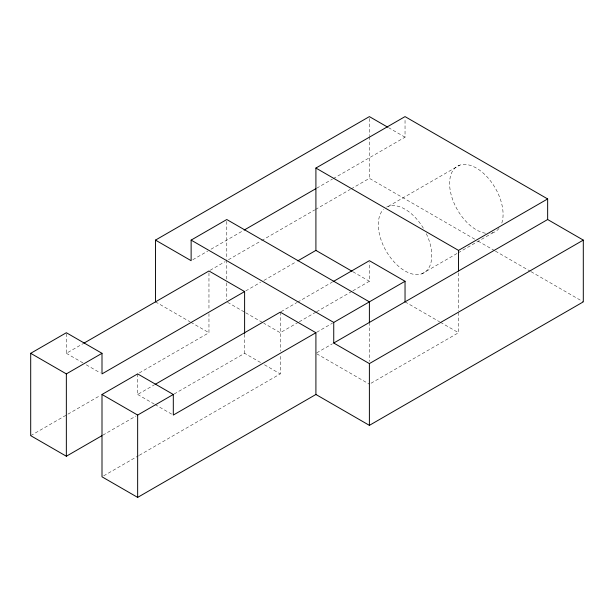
<?xml version="1.0" encoding="UTF-8"?>
<svg xmlns="http://www.w3.org/2000/svg" width="614" height="614" viewBox="0 0 614 614"><rect width="100%" height="100%" fill="white"/><g stroke="black" fill="none" stroke-linecap="round" stroke-linejoin="round"><path stroke-width="0.46" stroke-dasharray="3.07 2.3" d="M192.788 259.73L207.716 251.111M211.032 249.2L243.29 230.572M316.74 188.168L332.42 179.119M333.241 178.643L405.04 137.191L405.04 118.479M66.35 333.663L66.35 353.311L82.936 343.74M210.203 270.26L225.123 261.648M228.439 259.73L260.773 241.064M261.61 240.581L314.667 209.95M315.496 209.466L350.318 189.365M351.147 188.889L369.39 178.352L474.683 239.145M388.332 206.35L459.64 165.189M245.769 290.898L260.62 282.317M263.92 280.414L296.109 261.833M30.7 435.648L100.343 395.439M139.317 372.936L208.96 332.727L208.96 313.731M137.651 373.895L137.651 394.48L154.237 384.901M281.089 311.666L296.769 302.618M297.59 302.142L332.251 282.125M102.83 435.165L135.993 416.023M174.138 394.004L244.61 353.311L261.196 362.889M298.419 322.25L280.26 332.727L263.805 323.233M299.241 321.774L315.749 312.242M316.571 311.766L352.06 291.274M352.881 290.798L369.39 281.273L369.39 262.562M316.74 332.251L332.42 323.202M421.749 273.859L457.399 253.275M458.228 252.791L493.05 232.691M103.659 475.858L138.488 455.749M139.317 455.273L280.26 373.895L280.26 354.9M316.74 352.835L332.42 343.786M371.04 383.236L458.52 332.727L458.52 311.828M388.462 127.612L405.04 137.191M478.007 241.064L494.585 250.635M495.414 251.118L530.235 271.219M531.064 271.695L583.3 301.858M352.935 271.772L369.39 281.273M405.04 301.858L439.593 321.805M440.422 322.281L458.52 332.727M227.61 302.334L244.886 312.303M245.707 312.779L262.984 322.757M316.732 353.787L369.39 384.187M155.48 301.858L190.033 321.805M190.854 322.281L208.96 332.727M264.511 364.8L280.26 373.895M66.35 353.311L82.936 362.889M86.252 364.8L100.343 372.936M137.651 394.48L154.237 404.05M155.066 404.534L171.651 414.105M458.52 272.877L458.52 310.876M369.39 118.502L369.39 135.602M369.39 136.554L369.39 178.352M369.39 322.434L369.39 361.385M280.26 312.142L280.26 351.093M244.61 334.315L244.61 353.311M226.781 221.393L226.781 259.108M226.781 260.052L226.781 279.055M226.781 282.854L226.781 299.954M208.96 272.877L208.96 309.932M499.005 228.408A37.815 21.835 60 0 1 489.749 233.389M485.459 233.228A37.815 21.835 60 0 1 449.793 187.262A37.815 21.835 60 0 1 479.296 169.955A37.815 21.835 60 0 1 501.554 223.788M426.308 233.665A37.815 21.835 60 0 1 423.199 273.253A37.815 21.835 60 0 1 387.227 252.838A37.815 21.835 60 0 1 383.504 209.374M386.582 207.11A37.815 21.835 60 0 1 423.79 228.915"/><path stroke-width="0.92" d="M155.48 301.858L155.48 240.105L369.39 116.606L387.634 127.136M155.48 240.105L191.131 260.689L191.131 240.105L226.781 219.52L369.39 301.85L369.39 322.434M352.114 271.296L315.911 250.397L315.911 168.059L405.04 116.606L547.65 198.936L547.65 219.52L333.74 343.019L333.74 322.434L191.131 240.105M102.001 435.648L66.35 456.233L30.7 435.648L30.7 353.311L66.35 332.727L102.001 353.311L102.001 373.895L244.61 291.566L244.61 333.364M244.111 230.096L315.911 188.644M83.765 343.257L208.96 270.981L244.61 291.566M30.7 353.311L66.35 373.895L102.001 353.311M297.759 260.881L315.911 250.397M102.001 394.48L137.651 373.895L173.309 394.48L173.309 415.064L315.911 332.727L315.911 394.48L137.651 497.394L102.001 476.809L102.001 394.48L137.651 415.064L173.309 394.48M155.066 384.425L280.26 312.142L315.911 332.727M333.08 281.649L369.39 260.689L405.04 281.273L405.04 301.858M333.74 322.434L405.04 281.273M315.911 168.059L458.52 250.397L547.65 198.936M333.74 343.019L369.39 363.603L583.3 240.105L583.3 301.858L369.39 425.356L315.911 394.48M547.65 219.52L583.3 240.105M458.52 250.397L458.52 270.981M369.39 363.603L369.39 425.356M137.651 415.064L137.651 497.394M66.35 373.895L66.35 456.233"/></g></svg>
